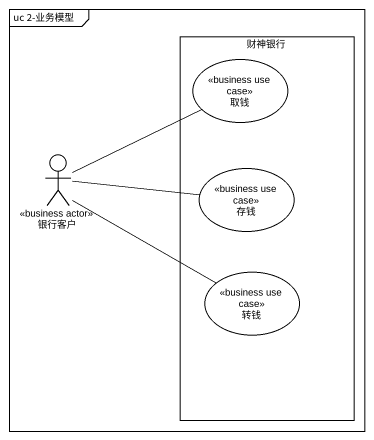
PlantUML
@startuml
mainframe uc 2-业务模型
rectangle 财神银行 {
  usecase 取钱 <<business use case>>
  usecase 存钱 <<business use case>>
  usecase 转钱 <<business use case>>
}
actor 银行客户 <<business actor>>
银行客户 -up- 取钱
银行客户 -right- 存钱
银行客户 -right- 转钱
@enduml
